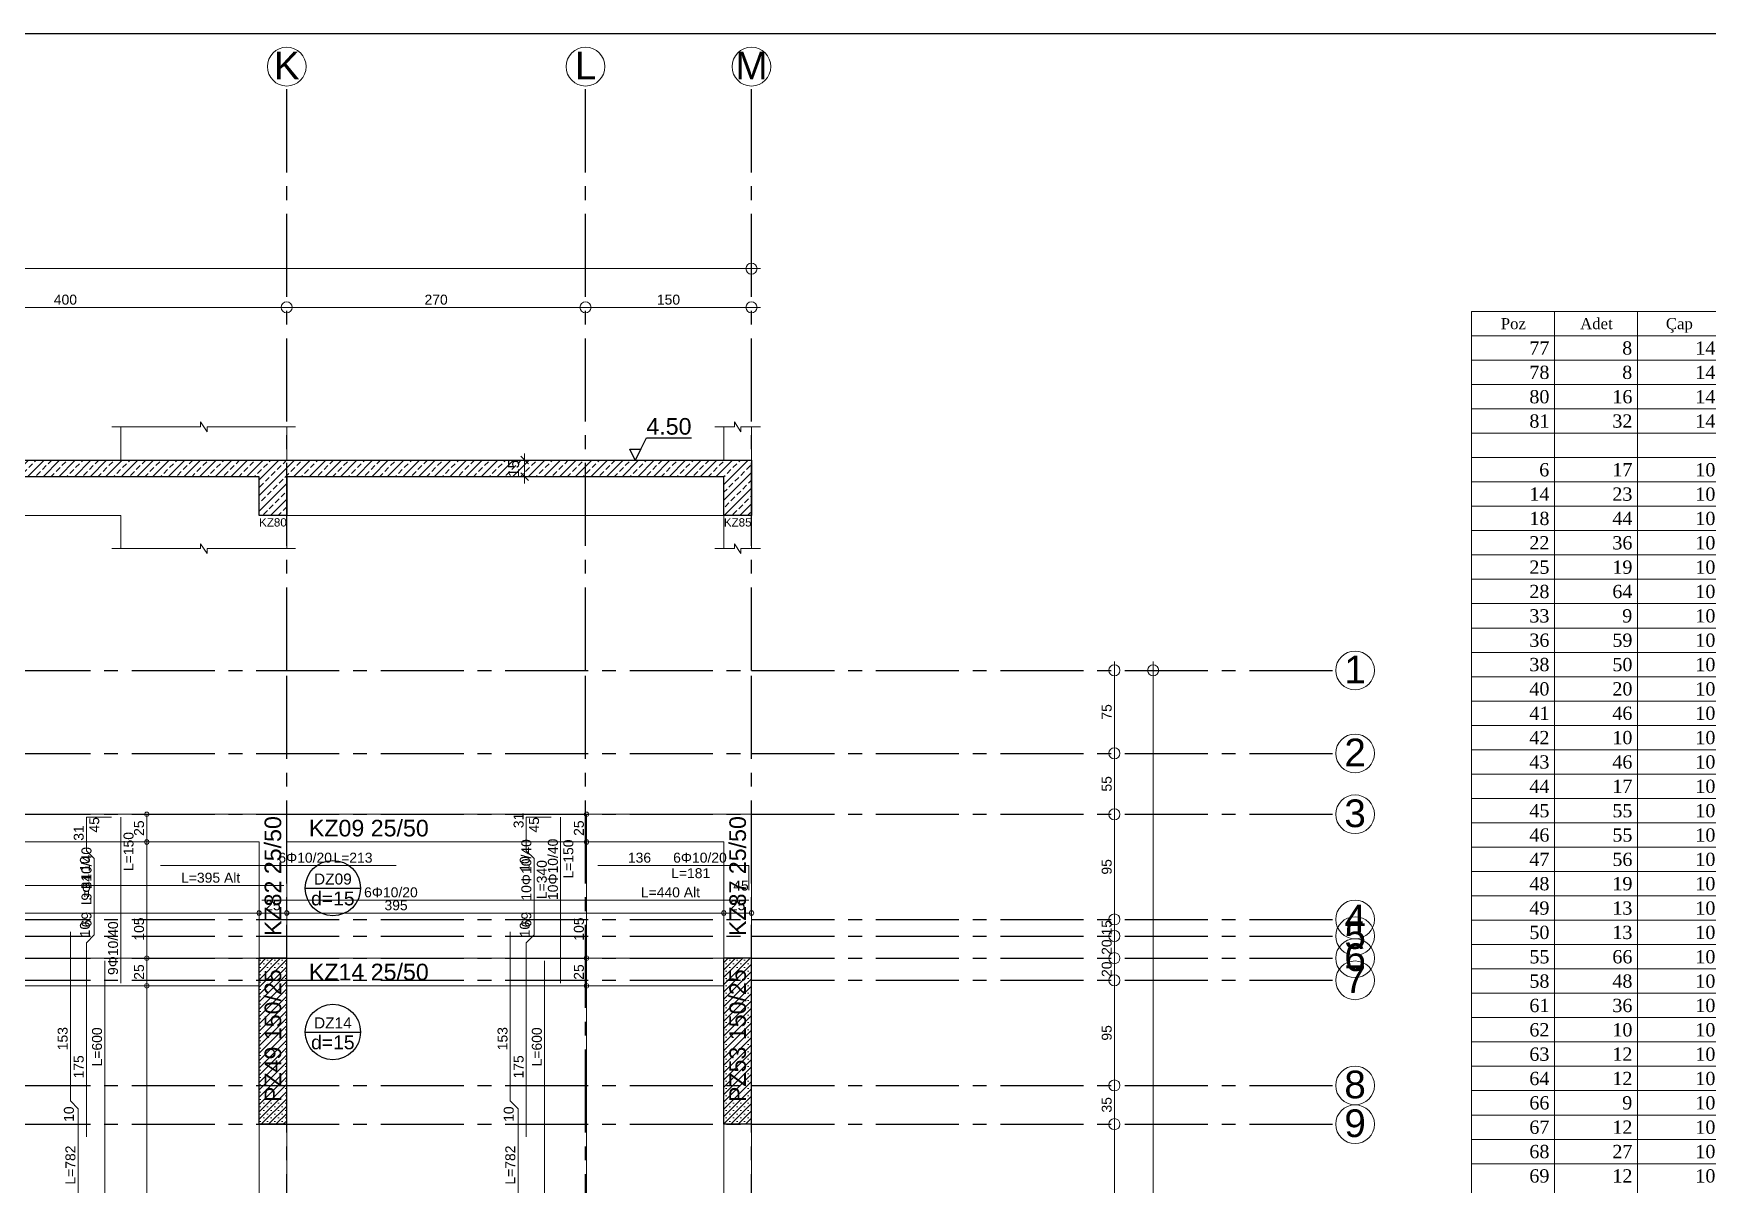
# Model space of a CAD drawing. Header units: millimetres. Extents: x 2232 to 85269, y -3593 to 5869.
# Drawn here: x 47674 to 49187, y 4829 to 5869 of the extents above; entities that cross this region are included whole.
import ezdxf

# ---------------------------------------------------------------- set-up
doc = ezdxf.new("R2010")
doc.units = ezdxf.units.MM
doc.linetypes.add('CENTER2', pattern=[112.5, 75, -12.5, 12.5, -12.5])
doc.linetypes.add('DASHDOT2', pattern=[12.7, 6.35, -3.175, 0, -3.175])
doc.layers.add('aks', color=251, linetype='DASHDOT2', lineweight=35)
for name, color, linetype in [('Donatı Metraj Tablosu', 7, 'Continuous'), ('Donatı Topl. Uzun. Yazısı', 7, 'Continuous'), ('Donatı Uz. Yazısı', 7, 'Continuous'), ('Donatı Yazısı', 7, 'Continuous'), ('Donatı Çizgisi', 7, 'Continuous'), ('Döşeme', 7, 'Continuous'), ('Kiriş', 7, 'Continuous'), ('Panel', 7, 'Continuous'), ('Standart', 7, 'Continuous'), ('Ölçülendirme', 7, 'Continuous')]:
    doc.layers.add(name, color=color, linetype=linetype)
doc.styles.add('arial_1_18', font='arial.ttf', dxfattribs={"height": 0.2})
doc.styles.add('times new roman_1_18', font='times.ttf', dxfattribs={"height": 0.2})
pattern_1 = [(45, (0, 0), (-7.071068, 7.071068), []), (45, (7.071, 0), (-7.071068, 7.071068), [5, -2.5])]
pattern_2 = [(45, (0, 0), (-3.314563, 3.314563), []), (45, (3.3146, 0), (-3.314563, 3.314563), [0, -4.6875])]

# ---------------------------------------------------------------- blocks, each defined once
blk = doc.blocks.new('IDE855Entity1410')
at = {"layer": 'Standart', "linetype": 'Continuous', "lineweight": -3}
h = blk.add_hatch(dxfattribs=at)
h.set_pattern_fill('ANSI33', color=171, scale=40, style=0)
h.set_pattern_definition(pattern_1)
h.paths.add_polyline_path([(2815, 2505), (2465, 2505), (2465, 2520), (2815, 2520)])
h = blk.add_hatch(dxfattribs=at)
h.set_pattern_fill('ANSI33', color=171, scale=40, style=0)
h.set_pattern_definition(pattern_1)
h.paths.add_polyline_path([(2840, 2470), (2815, 2470), (2815, 2520), (2840, 2520)])
h = blk.add_hatch(dxfattribs=at)
h.set_pattern_fill('ANSI33', color=171, scale=40, style=0)
h.set_pattern_definition(pattern_1)
h.paths.add_polyline_path([(3235, 2505), (2840, 2505), (2840, 2520), (3235, 2520)])
h = blk.add_hatch(dxfattribs=at)
h.set_pattern_fill('ANSI33', color=171, scale=40, style=0)
h.set_pattern_definition(pattern_1)
h.paths.add_polyline_path([(3260, 2470), (3235, 2470), (3235, 2520), (3260, 2520)])
at = {"layer": 'Standart', "color": 1, "linetype": 'Continuous', "lineweight": 5}
for points in [[(2682, 2550), (2762, 2550)], [(2762, 2550), (2762, 2554.5)], [(2762, 2554.5), (2768, 2545.5)], [(2768, 2545.5), (2768, 2550)], [(2768, 2550), (2848, 2550)], [(3227, 2550), (3244.5, 2550)], [(3244.5, 2550), (3244.5, 2554.5)], [(3244.5, 2554.5), (3250.5, 2545.5)], [(3250.5, 2545.5), (3250.5, 2550)], [(3250.5, 2550), (3268, 2550)], [(3051, 2520), (3059, 2520)], [(3051.5, 2523.5), (3058.5, 2516.5)], [(3055, 2499), (3055, 2526)], [(3051, 2505), (3059, 2505)], [(3051.5, 2508.5), (3058.5, 2501.5)], [(2682, 2440), (2762, 2440)], [(2762, 2440), (2762, 2444.5)], [(2762, 2444.5), (2768, 2435.5)], [(2768, 2435.5), (2768, 2440)], [(2768, 2440), (2848, 2440)], [(3227, 2440), (3244.5, 2440)], [(3244.5, 2440), (3244.5, 2444.5)], [(3244.5, 2444.5), (3250.5, 2435.5)], [(3250.5, 2435.5), (3250.5, 2440)], [(3250.5, 2440), (3268, 2440)]]:
    blk.add_lwpolyline(points, dxfattribs=at)
at = {"layer": 'Standart', "color": 163, "linetype": 'Continuous', "lineweight": 5}
for points in [[(2690, 2520), (2690, 2550)], [(2840, 2520), (2840, 2550)], [(3235, 2520), (3235, 2550)], [(3260, 2520), (3260, 2550)], [(2465, 2470), (2690, 2470)], [(2690, 2440), (2690, 2470)], [(2840, 2440), (2840, 2470)], [(2840, 2470), (3235, 2470)], [(3235, 2440), (3235, 2470)], [(3260, 2440), (3260, 2470)]]:
    blk.add_lwpolyline(points, dxfattribs=at)
at = {"layer": 'Standart', "color": 253, "linetype": 'Continuous', "lineweight": -3}
for points in [[(3155, 2520), (3150, 2530)], [(3150, 2530), (3160, 2530)], [(3160, 2530), (3155, 2520)], [(3160, 2530), (3165, 2540)], [(3165, 2540), (3205.8, 2540)], [(3155, 2520), (3155, 2520)]]:
    blk.add_lwpolyline(points, dxfattribs=at)
at = {"layer": 'Standart', "color": 159, "linetype": 'Continuous', "lineweight": -3}
for points in [[(2465, 2520), (2690, 2520)], [(2690, 2520), (2840, 2520)], [(2840, 2520), (3235, 2520)], [(3235, 2520), (3260, 2520)], [(3260, 2520), (3260, 2470)], [(2815, 2505), (2465, 2505)], [(2815, 2470), (2815, 2505)], [(2840, 2505), (2840, 2470)], [(3235, 2505), (2840, 2505)], [(3235, 2470), (3235, 2505)], [(2840, 2470), (2815, 2470)], [(3260, 2470), (3235, 2470)]]:
    blk.add_lwpolyline(points, dxfattribs=at)
at = {"layer": 'Standart', "color": 253, "linetype": 'Continuous', "lineweight": -3, "style": 'arial_1_18'}
blk.add_text('4.50', height=15, dxfattribs=at).set_placement((3165, 2543))
at = {"layer": 'Standart', "color": 1, "linetype": 'Continuous', "lineweight": 5, "style": 'arial_1_18'}
blk.add_text('15', height=10, rotation=90, dxfattribs=at).set_placement((3050, 2504.7))
at = {"layer": 'Standart', "color": 250, "linetype": 'Continuous', "lineweight": 5, "style": 'arial_1_18'}
for s, p in [('KZ80', (2815, 2460)), ('KZ85', (3235, 2460))]:
    blk.add_text(s, height=7.5, dxfattribs=at).set_placement(p)
blk = doc.blocks.new('IDE855Entity1421')
at = {"layer": 'aks', "color": 251, "linetype": 'CENTER2', "lineweight": -3}
blk.add_lwpolyline([(3110, 2330), (3110, 2858)], dxfattribs=at)
blk = doc.blocks.new('IDE855Entity1422')
at = {"layer": 'aks', "color": 251, "linetype": 'CENTER2', "lineweight": -3}
blk.add_lwpolyline([(3110, 0), (3110, 2330)], dxfattribs=at)
blk = doc.blocks.new('IDE855Entity1425')
at = {"layer": 'aks', "color": 30, "linetype": 'Continuous', "lineweight": 5}
blk.add_circle((3110, 2875.5), 17.5, dxfattribs=at)
blk = doc.blocks.new('IDE855Entity1426')
at = {"layer": 'aks', "color": 1, "linetype": 'Continuous', "lineweight": 5, "style": 'arial_1_18'}
blk.add_text('L', height=25, dxfattribs=at).set_placement((3100.3, 2863.9))
blk = doc.blocks.new('IDE855Entity1428')
at = {"layer": 'aks', "color": 251, "linetype": 'CENTER2', "lineweight": -3}
blk.add_lwpolyline([(3260, 2330), (3260, 2858)], dxfattribs=at)
blk = doc.blocks.new('IDE855Entity1429')
at = {"layer": 'aks', "color": 251, "linetype": 'CENTER2', "lineweight": -3}
blk.add_lwpolyline([(3260, 0), (3260, 2330)], dxfattribs=at)
blk = doc.blocks.new('IDE855Entity1432')
at = {"layer": 'aks', "color": 30, "linetype": 'Continuous', "lineweight": 5}
blk.add_circle((3260, 2875.5), 17.5, dxfattribs=at)
blk = doc.blocks.new('IDE855Entity1433')
at = {"layer": 'aks', "color": 1, "linetype": 'Continuous', "lineweight": 5, "style": 'arial_1_18'}
blk.add_text('M', height=25, dxfattribs=at).set_placement((3245.5, 2863.9))
blk = doc.blocks.new('IDE855Entity1435')
at = {"layer": 'aks', "color": 251, "linetype": 'CENTER2', "lineweight": -3}
blk.add_lwpolyline([(2840, 2330), (2840, 2858)], dxfattribs=at)
blk = doc.blocks.new('IDE855Entity1436')
at = {"layer": 'aks', "color": 251, "linetype": 'CENTER2', "lineweight": -3}
blk.add_lwpolyline([(2840, 0), (2840, 2330)], dxfattribs=at)
blk = doc.blocks.new('IDE855Entity1439')
at = {"layer": 'aks', "color": 30, "linetype": 'Continuous', "lineweight": 5}
blk.add_circle((2840, 2875.5), 17.5, dxfattribs=at)
blk = doc.blocks.new('IDE855Entity1440')
at = {"layer": 'aks', "color": 1, "linetype": 'Continuous', "lineweight": 5, "style": 'arial_1_18'}
blk.add_text('K', height=25, dxfattribs=at).set_placement((2828.4, 2863.9))
blk = doc.blocks.new('IDE855Entity1680')
at = {"layer": 'aks', "color": 251, "linetype": 'CENTER2', "lineweight": -3}
blk.add_lwpolyline([(3260, 1920), (3788, 1920)], dxfattribs=at)
blk = doc.blocks.new('IDE855Entity1681')
at = {"layer": 'aks', "color": 251, "linetype": 'CENTER2', "lineweight": -3}
blk.add_lwpolyline([(0, 1920), (3260, 1920)], dxfattribs=at)
blk = doc.blocks.new('IDE855Entity1684')
at = {"layer": 'aks', "color": 30, "linetype": 'Continuous', "lineweight": 5}
blk.add_circle((3805.5, 1920), 17.5, dxfattribs=at)
blk = doc.blocks.new('IDE855Entity1685')
at = {"layer": 'aks', "color": 1, "linetype": 'Continuous', "lineweight": 5, "style": 'arial_1_18'}
blk.add_text('9', height=25, dxfattribs=at).set_placement((3795.8, 1908.4))
blk = doc.blocks.new('IDE855Entity1687')
at = {"layer": 'aks', "color": 251, "linetype": 'CENTER2', "lineweight": -3}
blk.add_lwpolyline([(3260, 2070), (3788, 2070)], dxfattribs=at)
blk = doc.blocks.new('IDE855Entity1688')
at = {"layer": 'aks', "color": 251, "linetype": 'CENTER2', "lineweight": -3}
blk.add_lwpolyline([(0, 2070), (3260, 2070)], dxfattribs=at)
blk = doc.blocks.new('IDE855Entity1691')
at = {"layer": 'aks', "color": 30, "linetype": 'Continuous', "lineweight": 5}
blk.add_circle((3805.5, 2070), 17.5, dxfattribs=at)
blk = doc.blocks.new('IDE855Entity1692')
at = {"layer": 'aks', "color": 1, "linetype": 'Continuous', "lineweight": 5, "style": 'arial_1_18'}
blk.add_text('6', height=25, dxfattribs=at).set_placement((3795.8, 2058.4))
blk = doc.blocks.new('IDE855Entity1694')
at = {"layer": 'aks', "color": 251, "linetype": 'CENTER2', "lineweight": -3}
blk.add_lwpolyline([(3260, 2090), (3788, 2090)], dxfattribs=at)
blk = doc.blocks.new('IDE855Entity1695')
at = {"layer": 'aks', "color": 251, "linetype": 'CENTER2', "lineweight": -3}
blk.add_lwpolyline([(0, 2090), (3260, 2090)], dxfattribs=at)
blk = doc.blocks.new('IDE855Entity1698')
at = {"layer": 'aks', "color": 30, "linetype": 'Continuous', "lineweight": 5}
blk.add_circle((3805.5, 2090), 17.5, dxfattribs=at)
blk = doc.blocks.new('IDE855Entity1699')
at = {"layer": 'aks', "color": 1, "linetype": 'Continuous', "lineweight": 5, "style": 'arial_1_18'}
blk.add_text('5', height=25, dxfattribs=at).set_placement((3795.8, 2078.4))
blk = doc.blocks.new('IDE855Entity1701')
at = {"layer": 'aks', "color": 251, "linetype": 'CENTER2', "lineweight": -3}
blk.add_lwpolyline([(3260, 1955), (3788, 1955)], dxfattribs=at)
blk = doc.blocks.new('IDE855Entity1702')
at = {"layer": 'aks', "color": 251, "linetype": 'CENTER2', "lineweight": -3}
blk.add_lwpolyline([(0, 1955), (3260, 1955)], dxfattribs=at)
blk = doc.blocks.new('IDE855Entity1705')
at = {"layer": 'aks', "color": 30, "linetype": 'Continuous', "lineweight": 5}
blk.add_circle((3805.5, 1955), 17.5, dxfattribs=at)
blk = doc.blocks.new('IDE855Entity1706')
at = {"layer": 'aks', "color": 1, "linetype": 'Continuous', "lineweight": 5, "style": 'arial_1_18'}
blk.add_text('8', height=25, dxfattribs=at).set_placement((3795.8, 1943.4))
blk = doc.blocks.new('IDE855Entity1708')
at = {"layer": 'aks', "color": 251, "linetype": 'CENTER2', "lineweight": -3}
blk.add_lwpolyline([(3260, 2105), (3788, 2105)], dxfattribs=at)
blk = doc.blocks.new('IDE855Entity1709')
at = {"layer": 'aks', "color": 251, "linetype": 'CENTER2', "lineweight": -3}
blk.add_lwpolyline([(0, 2105), (3260, 2105)], dxfattribs=at)
blk = doc.blocks.new('IDE855Entity1712')
at = {"layer": 'aks', "color": 30, "linetype": 'Continuous', "lineweight": 5}
blk.add_circle((3805.5, 2105), 17.5, dxfattribs=at)
blk = doc.blocks.new('IDE855Entity1713')
at = {"layer": 'aks', "color": 1, "linetype": 'Continuous', "lineweight": 5, "style": 'arial_1_18'}
blk.add_text('4', height=25, dxfattribs=at).set_placement((3795.8, 2093.4))
blk = doc.blocks.new('IDE855Entity1715')
at = {"layer": 'aks', "color": 251, "linetype": 'CENTER2', "lineweight": -3}
blk.add_lwpolyline([(3260, 2050), (3788, 2050)], dxfattribs=at)
blk = doc.blocks.new('IDE855Entity1716')
at = {"layer": 'aks', "color": 251, "linetype": 'CENTER2', "lineweight": -3}
blk.add_lwpolyline([(0, 2050), (3260, 2050)], dxfattribs=at)
blk = doc.blocks.new('IDE855Entity1719')
at = {"layer": 'aks', "color": 30, "linetype": 'Continuous', "lineweight": 5}
blk.add_circle((3805.5, 2050), 17.5, dxfattribs=at)
blk = doc.blocks.new('IDE855Entity1720')
at = {"layer": 'aks', "color": 1, "linetype": 'Continuous', "lineweight": 5, "style": 'arial_1_18'}
blk.add_text('7', height=25, dxfattribs=at).set_placement((3795.8, 2038.4))
blk = doc.blocks.new('IDE855Entity1722')
at = {"layer": 'aks', "color": 251, "linetype": 'CENTER2', "lineweight": -3}
blk.add_lwpolyline([(3260, 2200), (3788, 2200)], dxfattribs=at)
blk = doc.blocks.new('IDE855Entity1723')
at = {"layer": 'aks', "color": 251, "linetype": 'CENTER2', "lineweight": -3}
blk.add_lwpolyline([(0, 2200), (3260, 2200)], dxfattribs=at)
blk = doc.blocks.new('IDE855Entity1726')
at = {"layer": 'aks', "color": 30, "linetype": 'Continuous', "lineweight": 5}
blk.add_circle((3805.5, 2200), 17.5, dxfattribs=at)
blk = doc.blocks.new('IDE855Entity1727')
at = {"layer": 'aks', "color": 1, "linetype": 'Continuous', "lineweight": 5, "style": 'arial_1_18'}
blk.add_text('3', height=25, dxfattribs=at).set_placement((3795.8, 2188.4))
blk = doc.blocks.new('IDE855Entity1729')
at = {"layer": 'aks', "color": 251, "linetype": 'CENTER2', "lineweight": -3}
blk.add_lwpolyline([(3260, 2255), (3788, 2255)], dxfattribs=at)
blk = doc.blocks.new('IDE855Entity1730')
at = {"layer": 'aks', "color": 251, "linetype": 'CENTER2', "lineweight": -3}
blk.add_lwpolyline([(0, 2255), (3260, 2255)], dxfattribs=at)
blk = doc.blocks.new('IDE855Entity1733')
at = {"layer": 'aks', "color": 30, "linetype": 'Continuous', "lineweight": 5}
blk.add_circle((3805.5, 2255), 17.5, dxfattribs=at)
blk = doc.blocks.new('IDE855Entity1734')
at = {"layer": 'aks', "color": 1, "linetype": 'Continuous', "lineweight": 5, "style": 'arial_1_18'}
blk.add_text('2', height=25, dxfattribs=at).set_placement((3795.8, 2243.4))
blk = doc.blocks.new('IDE855Entity1736')
at = {"layer": 'aks', "color": 251, "linetype": 'CENTER2', "lineweight": -3}
blk.add_lwpolyline([(3260, 2330), (3788, 2330)], dxfattribs=at)
blk = doc.blocks.new('IDE855Entity1737')
at = {"layer": 'aks', "color": 251, "linetype": 'CENTER2', "lineweight": -3}
blk.add_lwpolyline([(0, 2330), (3260, 2330)], dxfattribs=at)
blk = doc.blocks.new('IDE855Entity1740')
at = {"layer": 'aks', "color": 30, "linetype": 'Continuous', "lineweight": 5}
blk.add_circle((3805.5, 2330), 17.5, dxfattribs=at)
blk = doc.blocks.new('IDE855Entity1741')
at = {"layer": 'aks', "color": 1, "linetype": 'Continuous', "lineweight": 5, "style": 'arial_1_18'}
blk.add_text('1', height=25, dxfattribs=at).set_placement((3795.8, 2318.4))
blk = doc.blocks.new('IDE855Entity1881')
at = {"layer": 'Panel', "linetype": 'Continuous', "lineweight": 5}
h = blk.add_hatch(dxfattribs=at)
h.set_pattern_fill('SACNCR', color=163, scale=50, style=0)
h.set_pattern_definition(pattern_2)
h.paths.add_polyline_path([(2815, 1920), (2815, 2070), (2840, 2070), (2840, 1920)])
blk = doc.blocks.new('IDE855Entity1882')
at = {"layer": 'Panel', "color": 164, "linetype": 'Continuous', "lineweight": -3}
blk.add_lwpolyline([(2840, 1920), (2815, 1920)], dxfattribs=at)
blk = doc.blocks.new('IDE855Entity1883')
at = {"layer": 'Panel', "color": 164, "linetype": 'Continuous', "lineweight": -3}
blk.add_lwpolyline([(2840, 1920), (2840, 2070)], dxfattribs=at)
blk = doc.blocks.new('IDE855Entity1884')
at = {"layer": 'Panel', "color": 164, "linetype": 'Continuous', "lineweight": -3}
blk.add_lwpolyline([(2840, 2070), (2815, 2070)], dxfattribs=at)
blk = doc.blocks.new('IDE855Entity1885')
at = {"layer": 'Panel', "color": 164, "linetype": 'Continuous', "lineweight": -3}
blk.add_lwpolyline([(2815, 1920), (2815, 2070)], dxfattribs=at)
blk = doc.blocks.new('IDE855Entity1886')
at = {"layer": 'Panel', "color": 159, "linetype": 'Continuous', "lineweight": -3, "style": 'arial_1_18'}
blk.add_text('PZ49 150/25', height=15, rotation=90, dxfattribs=at).set_placement((2835, 1940))
blk = doc.blocks.new('IDE855Entity1887')
at = {"layer": 'Panel', "linetype": 'Continuous', "lineweight": 5}
h = blk.add_hatch(dxfattribs=at)
h.set_pattern_fill('SACNCR', color=163, scale=50, style=0)
h.set_pattern_definition(pattern_2)
h.paths.add_polyline_path([(3235, 1920), (3235, 2070), (3260, 2070), (3260, 1920)])
blk = doc.blocks.new('IDE855Entity1888')
at = {"layer": 'Panel', "color": 164, "linetype": 'Continuous', "lineweight": -3}
blk.add_lwpolyline([(3260, 1920), (3235, 1920)], dxfattribs=at)
blk = doc.blocks.new('IDE855Entity1889')
at = {"layer": 'Panel', "color": 164, "linetype": 'Continuous', "lineweight": -3}
blk.add_lwpolyline([(3260, 1920), (3260, 2070)], dxfattribs=at)
blk = doc.blocks.new('IDE855Entity1890')
at = {"layer": 'Panel', "color": 164, "linetype": 'Continuous', "lineweight": -3}
blk.add_lwpolyline([(3260, 2070), (3235, 2070)], dxfattribs=at)
blk = doc.blocks.new('IDE855Entity1891')
at = {"layer": 'Panel', "color": 164, "linetype": 'Continuous', "lineweight": -3}
blk.add_lwpolyline([(3235, 1920), (3235, 2070)], dxfattribs=at)
blk = doc.blocks.new('IDE855Entity1892')
at = {"layer": 'Panel', "color": 159, "linetype": 'Continuous', "lineweight": -3, "style": 'arial_1_18'}
blk.add_text('PZ53 150/25', height=15, rotation=90, dxfattribs=at).set_placement((3255, 1940))
blk = doc.blocks.new('IDE855Entity1987')
at = {"layer": 'Kiriş', "color": 4, "linetype": 'Continuous', "lineweight": 5}
blk.add_lwpolyline([(2840, 2070), (2840, 2175)], dxfattribs=at)
blk = doc.blocks.new('IDE855Entity1988')
at = {"layer": 'Kiriş', "color": 4, "linetype": 'Continuous', "lineweight": 5}
blk.add_lwpolyline([(2815, 2070), (2815, 2175)], dxfattribs=at)
blk = doc.blocks.new('IDE855Entity1989')
at = {"layer": 'Kiriş', "color": 159, "linetype": 'Continuous', "lineweight": 5, "style": 'arial_1_18'}
blk.add_text('KZ82 25/50', height=15, rotation=90, dxfattribs=at).set_placement((2835, 2090))
blk = doc.blocks.new('IDE855Entity1990')
at = {"layer": 'Kiriş', "color": 4, "linetype": 'Continuous', "lineweight": 5}
blk.add_lwpolyline([(3260, 2070), (3260, 2200)], dxfattribs=at)
blk = doc.blocks.new('IDE855Entity1991')
at = {"layer": 'Kiriş', "color": 4, "linetype": 'Continuous', "lineweight": 5}
blk.add_lwpolyline([(3235, 2070), (3235, 2175)], dxfattribs=at)
blk = doc.blocks.new('IDE855Entity1992')
at = {"layer": 'Kiriş', "color": 159, "linetype": 'Continuous', "lineweight": 5, "style": 'arial_1_18'}
blk.add_text('KZ87 25/50', height=15, rotation=90, dxfattribs=at).set_placement((3255, 2090))
blk = doc.blocks.new('IDE855Entity2050')
at = {"layer": 'Kiriş', "color": 4, "linetype": 'Continuous', "lineweight": 5}
blk.add_lwpolyline([(2465, 2175), (2815, 2175)], dxfattribs=at)
blk = doc.blocks.new('IDE855Entity2051')
at = {"layer": 'Kiriş', "color": 4, "linetype": 'Continuous', "lineweight": 5}
blk.add_lwpolyline([(2440, 2200), (2840, 2200)], dxfattribs=at)
blk = doc.blocks.new('IDE855Entity2053')
at = {"layer": 'Kiriş', "color": 4, "linetype": 'Continuous', "lineweight": 5}
blk.add_lwpolyline([(2840, 2175), (3235, 2175)], dxfattribs=at)
blk = doc.blocks.new('IDE855Entity2054')
at = {"layer": 'Kiriş', "color": 4, "linetype": 'Continuous', "lineweight": 5}
blk.add_lwpolyline([(2840, 2200), (3260, 2200)], dxfattribs=at)
blk = doc.blocks.new('IDE855Entity2055')
at = {"layer": 'Kiriş', "color": 159, "linetype": 'Continuous', "lineweight": 5, "style": 'arial_1_18'}
blk.add_text('KZ09 25/50', height=15, dxfattribs=at).set_placement((2860, 2180))
blk = doc.blocks.new('IDE855Entity2071')
at = {"layer": 'Kiriş', "color": 4, "linetype": 'Continuous', "lineweight": 5}
blk.add_lwpolyline([(2465, 2045), (2815, 2045)], dxfattribs=at)
blk = doc.blocks.new('IDE855Entity2072')
at = {"layer": 'Kiriş', "color": 4, "linetype": 'Continuous', "lineweight": 5}
blk.add_lwpolyline([(2465, 2070), (2815, 2070)], dxfattribs=at)
blk = doc.blocks.new('IDE855Entity2074')
at = {"layer": 'Kiriş', "color": 4, "linetype": 'Continuous', "lineweight": 5}
blk.add_lwpolyline([(2840, 2045), (3235, 2045)], dxfattribs=at)
blk = doc.blocks.new('IDE855Entity2075')
at = {"layer": 'Kiriş', "color": 4, "linetype": 'Continuous', "lineweight": 5}
blk.add_lwpolyline([(2840, 2070), (3235, 2070)], dxfattribs=at)
blk = doc.blocks.new('IDE855Entity2076')
at = {"layer": 'Kiriş', "color": 159, "linetype": 'Continuous', "lineweight": 5, "style": 'arial_1_18'}
blk.add_text('KZ14 25/50', height=15, dxfattribs=at).set_placement((2860, 2050))
blk = doc.blocks.new('IDE855Entity2203')
at = {"layer": 'Kiriş', "color": 4, "linetype": 'Continuous', "lineweight": 5}
blk.add_lwpolyline([(2840, 1490), (2840, 1920)], dxfattribs=at)
blk = doc.blocks.new('IDE855Entity2204')
at = {"layer": 'Kiriş', "color": 4, "linetype": 'Continuous', "lineweight": 5}
blk.add_lwpolyline([(2815, 1490), (2815, 1920)], dxfattribs=at)
blk = doc.blocks.new('IDE855Entity2219')
at = {"layer": 'Kiriş', "color": 4, "linetype": 'Continuous', "lineweight": 5}
blk.add_lwpolyline([(3260, 1615), (3260, 1920)], dxfattribs=at)
blk = doc.blocks.new('IDE855Entity2220')
at = {"layer": 'Kiriş', "color": 4, "linetype": 'Continuous', "lineweight": 5}
blk.add_lwpolyline([(3235, 1615), (3235, 1920)], dxfattribs=at)
blk = doc.blocks.new('IDE855Entity2240')
at = {"layer": 'Döşeme', "color": 117, "linetype": 'Continuous', "lineweight": -3}
blk.add_lwpolyline([(2856.7, 2003.3), (2906.7, 2003.3)], dxfattribs=at)
blk.add_circle((2881.7, 2003.3), 25, dxfattribs=at)
at = {"layer": 'Döşeme', "color": 178, "linetype": 'Continuous', "lineweight": -3, "style": 'arial_1_18'}
blk.add_text('DZ14', height=10, dxfattribs=at).set_placement((2864.6, 2006.5))
at = {"layer": 'Döşeme', "color": 164, "linetype": 'Continuous', "lineweight": -3, "style": 'arial_1_18'}
blk.add_text('d=15', height=12.5, dxfattribs=at).set_placement((2862, 1987.7))
blk = doc.blocks.new('IDE855Entity2247')
at = {"layer": 'Döşeme', "color": 117, "linetype": 'Continuous', "lineweight": -3}
blk.add_lwpolyline([(2856.7, 2133.3), (2906.7, 2133.3)], dxfattribs=at)
blk.add_circle((2881.7, 2133.3), 25, dxfattribs=at)
at = {"layer": 'Döşeme', "color": 178, "linetype": 'Continuous', "lineweight": -3, "style": 'arial_1_18'}
blk.add_text('DZ09', height=10, dxfattribs=at).set_placement((2864.6, 2136.5))
at = {"layer": 'Döşeme', "color": 164, "linetype": 'Continuous', "lineweight": -3, "style": 'arial_1_18'}
blk.add_text('d=15', height=12.5, dxfattribs=at).set_placement((2862, 2117.7))
blk = doc.blocks.new('IDE855Entity2554')
at = {"layer": 'Ölçülendirme', "color": 1, "linetype": 'Continuous', "lineweight": 5}
for points in [[(-8, 2693), (3268, 2693)], [(-8, 2658), (3268, 2658)]]:
    blk.add_lwpolyline(points, dxfattribs=at)
for centre in [(3260, 2693), (2840, 2658), (3110, 2658), (3260, 2658)]:
    blk.add_circle(centre, 5, dxfattribs=at)
at = {"layer": 'Ölçülendirme', "color": 1, "linetype": 'Continuous', "lineweight": 5, "style": 'arial_1_18'}
for s, p in [('400', (2629.5, 2660.5)), ('270', (2964.5, 2660.5)), ('150', (3174.5, 2660.5))]:
    blk.add_text(s, height=9, dxfattribs=at).set_placement(p)
blk = doc.blocks.new('IDE855Entity2555')
at = {"layer": 'Ölçülendirme', "color": 1, "linetype": 'Continuous', "lineweight": 5}
for points in [[(3588, -8), (3588, 2338)], [(3623, -8), (3623, 2338)]]:
    blk.add_lwpolyline(points, dxfattribs=at)
for centre in [(3588, 2330), (3623, 2330), (3588, 2255), (3588, 2200), (3588, 2105), (3588, 2090), (3588, 2070), (3588, 2050), (3588, 1955), (3588, 1920)]:
    blk.add_circle(centre, 5, dxfattribs=at)
at = {"layer": 'Ölçülendirme', "color": 1, "linetype": 'Continuous', "lineweight": 5, "style": 'arial_1_18'}
for s, p in [('75', (3585.5, 2285.5)), ('55', (3585.5, 2220.5)), ('95', (3585.5, 2145.5)), ('15', (3585.5, 2090.5)), ('20', (3585.5, 2073)), ('20', (3585.5, 2053)), ('95', (3585.5, 1995.5)), ('35', (3585.5, 1930.5))]:
    blk.add_text(s, height=9, rotation=90, dxfattribs=at).set_placement(p)
blk = doc.blocks.new('IDE855Entity2558')
at = {"layer": 'Donatı Metraj Tablosu', "color": 1, "linetype": 'Continuous', "lineweight": 5}
for points in [[(3938, 1264), (4488, 1264)], [(3938, 1264), (3938, -628)], [(4013, 1264), (4013, -584)], [(4088, 1264), (4088, -584)], [(3938, 1242), (4488, 1242)], [(3938, 1220), (4488, 1220)], [(3938, 1198), (4488, 1198)], [(3938, 1176), (4488, 1176)], [(3938, 1154), (4488, 1154)], [(3938, 1132), (4488, 1132)], [(3938, 1110), (4488, 1110)], [(3938, 1088), (4488, 1088)], [(3938, 1066), (4488, 1066)], [(3938, 1044), (4488, 1044)], [(3938, 1022), (4488, 1022)], [(3938, 1000), (4488, 1000)], [(3938, 978), (4488, 978)], [(3938, 956), (4488, 956)], [(3938, 934), (4488, 934)], [(3938, 912), (4488, 912)], [(3938, 890), (4488, 890)], [(3938, 868), (4488, 868)], [(3938, 846), (4488, 846)], [(3938, 824), (4488, 824)], [(3938, 802), (4488, 802)], [(3938, 780), (4488, 780)], [(3938, 758), (4488, 758)], [(3938, 736), (4488, 736)], [(3938, 714), (4488, 714)], [(3938, 692), (4488, 692)], [(3938, 670), (4488, 670)], [(3938, 648), (4488, 648)], [(3938, 626), (4488, 626)], [(3938, 604), (4488, 604)], [(3938, 582), (4488, 582)], [(3938, 560), (4488, 560)], [(3938, 538), (4488, 538)], [(3938, 516), (4488, 516)], [(3938, 494), (4488, 494)]]:
    blk.add_lwpolyline(points, dxfattribs=at)
at = {"layer": 'Donatı Metraj Tablosu', "color": 1, "linetype": 'Continuous', "lineweight": 5, "style": 'times new roman_1_18'}
for s, height, p in [('Poz', 10, (3964.4, 1248)), ('Adet', 10, (4036.1, 1248)), ('Çap', 10, (4113.6, 1248)), ('77', 12, (3990.2, 1225)), ('8', 12, (4074.1, 1225)), ('14', 12, (4140.2, 1225)), ('78', 12, (3990.2, 1203)), ('8', 12, (4074.1, 1203)), ('14', 12, (4140.2, 1203)), ('80', 12, (3990.2, 1181)), ('16', 12, (4065.2, 1181)), ('14', 12, (4140.2, 1181)), ('81', 12, (3990.2, 1159)), ('32', 12, (4065.2, 1159)), ('14', 12, (4140.2, 1159)), ('6', 12, (3999.1, 1115)), ('17', 12, (4065.2, 1115)), ('10', 12, (4140.2, 1115)), ('14', 12, (3990.2, 1093)), ('23', 12, (4065.2, 1093)), ('10', 12, (4140.2, 1093)), ('18', 12, (3990.2, 1071)), ('44', 12, (4065.2, 1071)), ('10', 12, (4140.2, 1071)), ('22', 12, (3990.2, 1049)), ('36', 12, (4065.2, 1049)), ('10', 12, (4140.2, 1049)), ('25', 12, (3990.2, 1027)), ('19', 12, (4065.2, 1027)), ('10', 12, (4140.2, 1027)), ('28', 12, (3990.2, 1005)), ('64', 12, (4065.2, 1005)), ('10', 12, (4140.2, 1005)), ('33', 12, (3990.2, 983)), ('9', 12, (4074.1, 983)), ('10', 12, (4140.2, 983)), ('36', 12, (3990.2, 961)), ('59', 12, (4065.2, 961)), ('10', 12, (4140.2, 961)), ('38', 12, (3990.2, 939)), ('50', 12, (4065.2, 939)), ('10', 12, (4140.2, 939)), ('40', 12, (3990.2, 917)), ('20', 12, (4065.2, 917)), ('10', 12, (4140.2, 917)), ('41', 12, (3990.2, 895)), ('46', 12, (4065.2, 895)), ('10', 12, (4140.2, 895)), ('42', 12, (3990.2, 873)), ('10', 12, (4065.2, 873)), ('10', 12, (4140.2, 873)), ('43', 12, (3990.2, 851)), ('46', 12, (4065.2, 851)), ('10', 12, (4140.2, 851)), ('44', 12, (3990.2, 829)), ('17', 12, (4065.2, 829)), ('10', 12, (4140.2, 829)), ('45', 12, (3990.2, 807)), ('55', 12, (4065.2, 807)), ('10', 12, (4140.2, 807)), ('46', 12, (3990.2, 785)), ('55', 12, (4065.2, 785)), ('10', 12, (4140.2, 785)), ('47', 12, (3990.2, 763)), ('56', 12, (4065.2, 763)), ('10', 12, (4140.2, 763)), ('48', 12, (3990.2, 741)), ('19', 12, (4065.2, 741)), ('10', 12, (4140.2, 741)), ('49', 12, (3990.2, 719)), ('13', 12, (4065.2, 719)), ('10', 12, (4140.2, 719)), ('50', 12, (3990.2, 697)), ('13', 12, (4065.2, 697)), ('10', 12, (4140.2, 697)), ('55', 12, (3990.2, 675)), ('66', 12, (4065.2, 675)), ('10', 12, (4140.2, 675)), ('58', 12, (3990.2, 653)), ('48', 12, (4065.2, 653)), ('10', 12, (4140.2, 653)), ('61', 12, (3990.2, 631)), ('36', 12, (4065.2, 631)), ('10', 12, (4140.2, 631)), ('62', 12, (3990.2, 609)), ('10', 12, (4065.2, 609)), ('10', 12, (4140.2, 609)), ('63', 12, (3990.2, 587)), ('12', 12, (4065.2, 587)), ('10', 12, (4140.2, 587)), ('64', 12, (3990.2, 565)), ('12', 12, (4065.2, 565)), ('10', 12, (4140.2, 565)), ('66', 12, (3990.2, 543)), ('9', 12, (4074.1, 543)), ('10', 12, (4140.2, 543)), ('67', 12, (3990.2, 521)), ('12', 12, (4065.2, 521)), ('10', 12, (4140.2, 521)), ('68', 12, (3990.2, 499)), ('27', 12, (4065.2, 499)), ('10', 12, (4140.2, 499)), ('69', 12, (3990.2, 477)), ('12', 12, (4065.2, 477)), ('10', 12, (4140.2, 477))]:
    blk.add_text(s, height=height, dxfattribs=at).set_placement(p)
blk = doc.blocks.new('IDE855Entity2562')
at = {"layer": 'Donatı Çizgisi', "color": 5, "linetype": 'Continuous', "lineweight": 5}
for points in [[(2659, 2167), (2659, 2197.5)], [(2659, 2197.5), (2681.5, 2197.5)], [(2690, 2047.5), (2690, 2197.5)], [(3056.5, 2167), (3056.5, 2197.5)], [(3056.5, 2197.5), (3079, 2197.5)], [(3087.5, 2047.5), (3087.5, 2197.5)], [(2666, 2160), (2659, 2167)], [(3063.5, 2160), (3056.5, 2167)], [(2666, 2091), (2666, 2160)], [(2726, 2153.8), (2938.8, 2153.8)], [(3063.5, 2091), (3063.5, 2160)], [(3121, 2153.8), (3257.5, 2153.8)], [(3257.5, 2153.8), (3257.5, 2131.3)], [(2442.5, 2135.7), (2837.5, 2135.7)], [(2817.5, 2122.5), (3257.5, 2122.5)], [(2644.5, 1941), (2644.5, 2093.7)], [(2659, 2084), (2666, 2091)], [(3042, 1941), (3042, 2093.7)], [(3056.5, 2084), (3063.5, 2091)], [(2659, 1908.7), (2659, 2084)], [(3056.5, 1908.7), (3056.5, 2084)], [(2675.5, 1467.5), (2675.5, 2067.5)], [(3073, 1467.5), (3073, 2067.5)], [(2651.5, 1934), (2644.5, 1941)], [(3049, 1934), (3042, 1941)], [(2651.5, 1601), (2651.5, 1934)], [(3049, 1601), (3049, 1934)]]:
    blk.add_lwpolyline(points, dxfattribs=at)
at = {"layer": 'Donatı Topl. Uzun. Yazısı', "color": 1, "linetype": 'Continuous', "lineweight": 5, "style": 'arial_1_18'}
for s, p in [('L=150', (2701.5, 2148.7)), ('L=150', (3099, 2141.9)), ('L=340', (2663.5, 2117.8)), ('L=340', (3075, 2123.3)), ('L=600', (2673, 1972.2)), ('L=600', (3070.5, 1972.2)), ('L=782', (2649, 1865.4)), ('L=782', (3046.5, 1865.4))]:
    blk.add_text(s, height=9, rotation=90, dxfattribs=at).set_placement(p)
for s, p in [('L=213', (2882.2, 2156.3)), ('L=181', (3187.4, 2142.3)), ('L=395 Alt', (2744.5, 2138.2)), ('L=440 Alt', (3160, 2125))]:
    blk.add_text(s, height=9, dxfattribs=at).set_placement(p)
at = {"layer": 'Donatı Uz. Yazısı', "color": 5, "linetype": 'Continuous', "lineweight": 5, "style": 'arial_1_18'}
for s, p in [('45', (2670.5, 2183.5)), ('31', (3054, 2187.4)), ('45', (3068, 2183.5)), ('31', (2656.5, 2176.1)), ('10', (2662.1, 2148.1)), ('10', (3059.6, 2148.1)), ('69', (2663.5, 2097.9)), ('69', (3061, 2097.9)), ('10', (2662.1, 2088.9)), ('10', (3059.6, 2088.9)), ('153', (2642, 1986.8)), ('153', (3039.5, 1986.8)), ('175', (2656.5, 1961.3)), ('175', (3054, 1961.3)), ('10', (2647.6, 1922.1)), ('10', (3045.1, 1922.1))]:
    blk.add_text(s, height=9, rotation=90, dxfattribs=at).set_placement(p)
for s, p in [('136', (3148.3, 2156.3)), ('45', (3243.5, 2131.1))]:
    blk.add_text(s, height=9, dxfattribs=at).set_placement(p)
at = {"layer": 'Donatı Yazısı', "color": 5, "linetype": 'Continuous', "lineweight": 5, "style": 'arial_1_18'}
for s, p in [('9Φ10/40', (2663.5, 2122)), ('10Φ10/40', (3061, 2122)), ('10Φ10/40', (3085, 2122.5)), ('9Φ10/40', (2687.5, 2054.8))]:
    blk.add_text(s, height=9, rotation=90, dxfattribs=at).set_placement(p)
for p in [(2832.4, 2156.3), (3189.2, 2156.3), (2909.9, 2125)]:
    blk.add_text('6Φ10/20', height=9, dxfattribs=at).set_placement(p)
blk = doc.blocks.new('IDE855Entity2563')
at = {"layer": 'Ölçülendirme', "color": 1, "linetype": 'Continuous', "lineweight": 5}
for points in [[(2713.5, 2045), (2713.5, 2200)], [(3111, 2045), (3111, 2200)], [(2440, 2110.8), (2815, 2110.8)], [(2815, 2110.8), (3260, 2110.8)], [(2713.5, 1465), (2713.5, 2045)], [(3111, 1465), (3111, 2045)]]:
    blk.add_lwpolyline(points, dxfattribs=at)
for centre in [(2713.5, 2200), (3111, 2200), (2713.5, 2175), (3111, 2175), (2815, 2110.8), (2815, 2110.8), (2840, 2110.8), (3235, 2110.8), (3260, 2110.8), (2713.5, 2070), (3111, 2070), (2713.5, 2045), (2713.5, 2045), (3111, 2045), (3111, 2045)]:
    blk.add_circle(centre, 2, dxfattribs=at)
at = {"layer": 'Ölçülendirme', "color": 1, "linetype": 'Continuous', "lineweight": 5, "style": 'arial_1_18'}
for s, p in [('25', (2711, 2180.5)), ('25', (3108.5, 2180.5)), ('105', (2711, 2085.8)), ('105', (3108.5, 2085.8)), ('25', (2711, 2050.5)), ('25', (3108.5, 2050.5))]:
    blk.add_text(s, height=9, rotation=90, dxfattribs=at).set_placement(p)
for s, p in [('25', (2820.5, 2113.3)), ('395', (2928.3, 2113.3)), ('25', (3240.5, 2113.3))]:
    blk.add_text(s, height=9, dxfattribs=at).set_placement(p)

msp = doc.modelspace()

# ---------------------------------------------------------------- linework, layer by layer
msp.add_line((3332.4, 5868.7), (79990.7, 5868.7))

# ---------------------------------------------------------------- block references
at = {"layer": 'aks'}
for name in ['IDE855Entity1439', 'IDE855Entity1425', 'IDE855Entity1432', 'IDE855Entity1440', 'IDE855Entity1426', 'IDE855Entity1433', 'IDE855Entity1435', 'IDE855Entity1421', 'IDE855Entity1428', 'IDE855Entity1740', 'IDE855Entity1741', 'IDE855Entity1737', 'IDE855Entity1436', 'IDE855Entity1422', 'IDE855Entity1429', 'IDE855Entity1736', 'IDE855Entity1733', 'IDE855Entity1734', 'IDE855Entity1730', 'IDE855Entity1729', 'IDE855Entity1726', 'IDE855Entity1727', 'IDE855Entity1723', 'IDE855Entity1722', 'IDE855Entity1712', 'IDE855Entity1709', 'IDE855Entity1708', 'IDE855Entity1698', 'IDE855Entity1713', 'IDE855Entity1695', 'IDE855Entity1694', 'IDE855Entity1699', 'IDE855Entity1691', 'IDE855Entity1692', 'IDE855Entity1688', 'IDE855Entity1687', 'IDE855Entity1719', 'IDE855Entity1720', 'IDE855Entity1716', 'IDE855Entity1715', 'IDE855Entity1705', 'IDE855Entity1706', 'IDE855Entity1702', 'IDE855Entity1701', 'IDE855Entity1684', 'IDE855Entity1685', 'IDE855Entity1681', 'IDE855Entity1680']:
    msp.add_blockref(name, (45062.8, 2963.3), dxfattribs=at)
at = {"layer": 'Döşeme'}
for name in ['IDE855Entity2247', 'IDE855Entity2240']:
    msp.add_blockref(name, (45062.8, 2963.3), dxfattribs=at)
at = {"layer": 'Kiriş'}
for name in ['IDE855Entity2051', 'IDE855Entity1989', 'IDE855Entity2054', 'IDE855Entity2055', 'IDE855Entity1992', 'IDE855Entity1990', 'IDE855Entity2050', 'IDE855Entity1988', 'IDE855Entity1987', 'IDE855Entity2053', 'IDE855Entity1991', 'IDE855Entity2072', 'IDE855Entity2075', 'IDE855Entity2076', 'IDE855Entity2071', 'IDE855Entity2074', 'IDE855Entity2204', 'IDE855Entity2203', 'IDE855Entity2220', 'IDE855Entity2219']:
    msp.add_blockref(name, (45062.8, 2963.3), dxfattribs=at)
at = {"layer": 'Panel'}
for name in ['IDE855Entity1881', 'IDE855Entity1884', 'IDE855Entity1885', 'IDE855Entity1883', 'IDE855Entity1887', 'IDE855Entity1890', 'IDE855Entity1891', 'IDE855Entity1889', 'IDE855Entity1886', 'IDE855Entity1892', 'IDE855Entity1882', 'IDE855Entity1888']:
    msp.add_blockref(name, (45062.8, 2963.3), dxfattribs=at)
at = {"layer": 'Standart'}
for name, p in [('IDE855Entity2554', (45062.8, 2963.3)), ('IDE855Entity2558', (45035.6, 4353.6)), ('IDE855Entity1410', (45062.8, 2963.3)), ('IDE855Entity2563', (45062.8, 2963.3)), ('IDE855Entity2555', (45062.8, 2963.3)), ('IDE855Entity2562', (45062.8, 2963.3))]:
    msp.add_blockref(name, p, dxfattribs=at)

doc.saveas('drawing.dxf')
